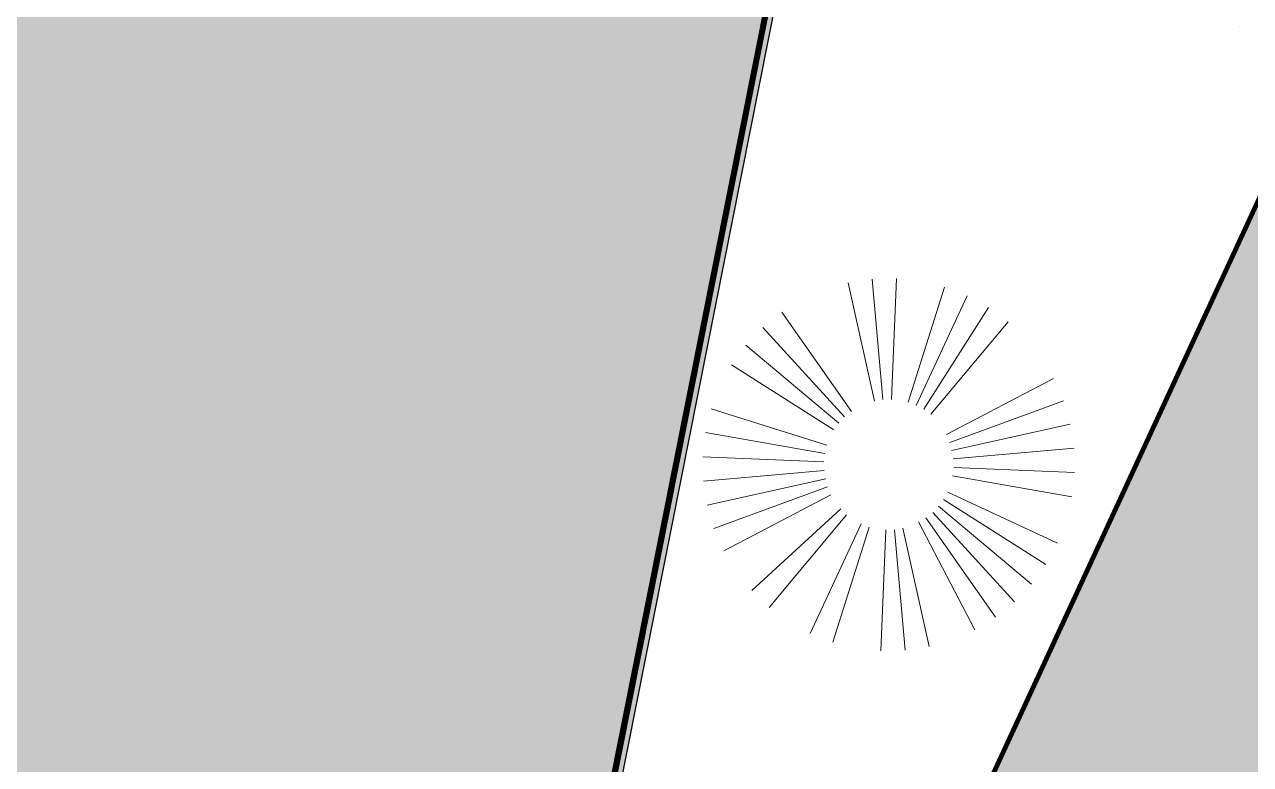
# Model space of a CAD drawing. Header units: millimetres. Extents: x 111 to 1506, y 14 to 566.
# Drawn here: x 209.143 to 211.073, y 132.088 to 133.252 of the extents above; entities that cross this region are included whole.
import ezdxf

# ---------------------------------------------------------------- set-up
doc = ezdxf.new("R2010")
doc.units = ezdxf.units.MM
for name, color, linetype, lineweight in [('ARBOLES', 78, 'Continuous', 5), ('G', 254, 'Continuous', 5), ('PALMERAS114', 114, 'Continuous', 5)]:
    doc.layers.add(name, color=color, linetype=linetype, lineweight=lineweight)
doc.styles.add('ATTR', font='romans.shx', dxfattribs={"width": 0.8, "height": 2.52})

# ---------------------------------------------------------------- blocks, each defined once
blk = doc.blocks.new('E1E')
at = {"layer": 'ARBOLES', "ltscale": 0.2}
blk.add_line((95.2708, 59.4541), (95.2708, 59.4541), dxfattribs=at)
blk = doc.blocks.new('EVG7')
for p, q in [((-6.59, 19.1), (-16.71, 56.87)), ((-3.91, 19.67), (-9.01, 58.4)), ((1.55, 19.67), (6.65, 58.4)), ((4.23, 19.1), (14.35, 56.87)), ((-9.21, 18.3), (-24.14, 54.35)), ((6.85, 18.3), (21.78, 54.35)), ((-11.62, 16.99), (-31.18, 50.87)), ((9.26, 16.99), (28.82, 50.87)), ((-13.82, 15.38), (-37.7, 46.51)), ((-16, 13.74), (-43.6, 41.34)), ((-17.84, 11.7), (-48.78, 35.44)), ((15.48, 11.7), (46.42, 35.44)), ((17.04, 9.43), (50.78, 28.91)), ((-20.59, 6.96), (-56.61, 21.87)), ((18.24, 6.96), (54.25, 21.87)), ((-21.61, 4.39), (-59.13, 14.44)), ((19.8, 1.68), (58.31, 6.74)), ((-22.19, -1.09), (-61.18, -1.09)), ((-22.16, -3.85), (-60.66, -8.92)), ((19.8, -3.85), (58.31, -8.92)), ((19.83, -1.09), (58.82, -1.09)), ((19.25, -6.56), (56.78, -16.62)), ((-20.59, -9.13), (-56.61, -24.05)), ((-19.4, -11.61), (-53.14, -31.09)), ((-17.84, -13.87), (-48.78, -37.61)), ((15.48, -13.87), (46.42, -37.61)), ((-13.82, -17.56), (-37.7, -48.69)), ((-11.62, -19.17), (-31.18, -53.05)), ((9.26, -19.17), (28.82, -53.05)), ((11.46, -17.56), (35.35, -48.69)), ((13.64, -15.91), (41.25, -43.51)), ((-9.21, -20.47), (-24.14, -56.52)), ((-6.59, -21.27), (-16.71, -59.04)), ((-3.91, -21.84), (-9.01, -60.57)), ((-1.18, -22.12), (-1.18, -61.09)), ((4.23, -21.27), (14.35, -59.04)), ((6.85, -20.47), (21.78, -56.52))]:
    blk.add_line(p, q)
at = {"style": 'ATTR', "width": 0.8, "flags": 9}
blk.add_attdef('ESTCODE', (0, 0), '', height=0.7, dxfattribs=at)

msp = doc.modelspace()

# ---------------------------------------------------------------- hatches: boundary and pattern name
at = {"layer": 'G', "lineweight": 100, "ltscale": 1000}
h = msp.add_hatch(dxfattribs=at)
h.set_pattern_fill('AR-HBONE', color=256, scale=0.046, angle=-8.35586, style=0)
h.set_pattern_definition([(36.644141, (430.36546, 1702.05599), (0.037814706, 0.257453002), [0.552, -0.184]), (126.644141, (430.5131, 1702.1658), (0.037814706, 0.257453002), [0.552, -0.184])])
h.paths.add_polyline_path([(213.07061, 157.37807), (214.77586, 155.697), (203.07053, 96.74537), (201.08828, 97.12101)])
h = msp.add_hatch(dxfattribs=at)
h.set_pattern_fill('AR-HBONE', color=256, scale=0.046, angle=-22.08523, style=0)
h.set_pattern_definition([(22.914772, (797.12783, 1599.99595), (0.097837146, 0.241122153), [0.552, -0.184]), (112.914772, (797.29731, 1600.0676), (0.097837146, 0.241122153), [0.552, -0.184])])
h.paths.add_polyline_path([(219.43818, 151.03111), (221.19856, 150.07294), (207.97251, 121.48582), (209.62068, 129.8113)])

# ---------------------------------------------------------------- linework, layer by layer
at = {"lineweight": 100, "ltscale": 1000}
msp.add_line((214.76757, 155.70531), (209.62681, 129.82058), dxfattribs=at)
msp.add_line((203.07053, 96.74537), (214.77586, 155.697))
at = {"lineweight": 211, "ltscale": 1000}
msp.add_line((219.43818, 151.03111), (209.62068, 129.8113), dxfattribs=at)
at = {"lineweight": 100, "ltscale": 1000}
for points in [[(209.62068, 129.8113), (214.76757, 155.70531)], [(209.62068, 129.8113), (214.76757, 155.70531)], [(209.62068, 129.8113), (214.76757, 155.70531), (219.43818, 151.03111), (209.62681, 129.82058)], [(209.6282, 129.82757), (214.76757, 155.70531), (219.43818, 151.03111), (209.6282, 129.82757)], [(209.62068, 129.8113), (219.43818, 151.03111)]]:
    msp.add_lwpolyline(points, dxfattribs=at)

# ---------------------------------------------------------------- block references
at = {"layer": 'ARBOLES', "color": 0, "xscale": 0.8310831642732954, "yscale": 0.8310831642732954, "zscale": 0.8310831642732954, "rotation": 157.9147716791316}
msp.add_blockref('E1E', (303.00141, 149.26402), dxfattribs=at)
at = {"layer": 'PALMERAS114', "extrusion": (0, 0, -1), "xscale": -0.004880888891868356, "yscale": 0.004880888891718753, "zscale": -0.004880888891868356, "rotation": 294.9205878507973}
msp.add_blockref('EVG7', (-210.50129, 132.56692), dxfattribs=at)

doc.saveas('drawing.dxf')
